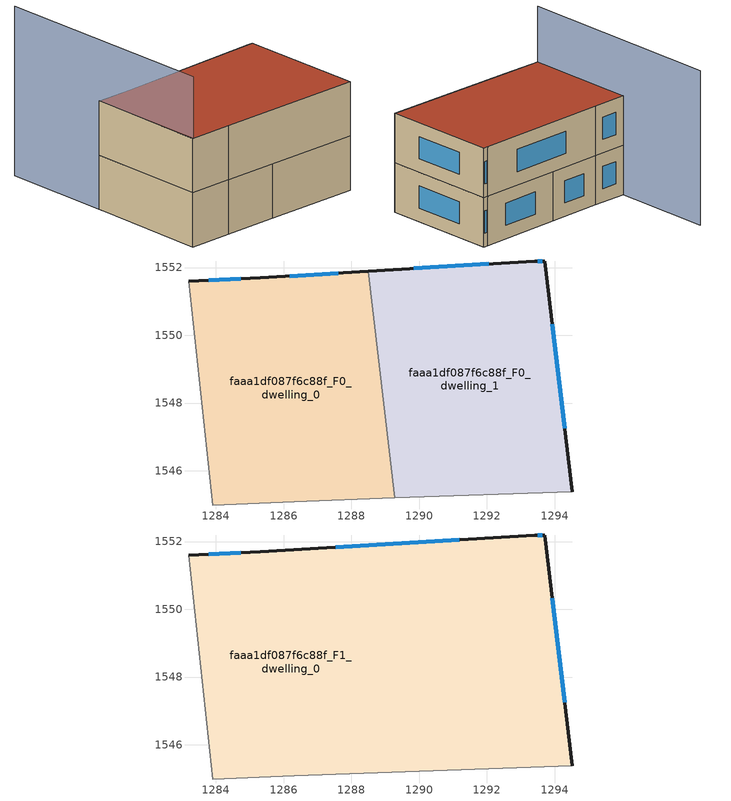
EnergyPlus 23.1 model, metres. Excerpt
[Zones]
faaa1df087f6c88f_F0_dwelling_0
 floor ground (EU_floor_Construction): 1288.49,1551.89 1289.27,1545.2 1286.31,1545.09 1283.91,1544.99 1283.21,1551.6 1285.31,1551.7 z0
 wall outside (EU_wall_Construction): 1288.49,1551.89 1285.31,1551.7 1283.21,1551.6 z0:3
 wall adiabatic (EU_wall_Construction): 1283.21,1551.6 1283.91,1544.99 1286.31,1545.09 1289.27,1545.2 z0:3
 wall to faaa1df087f6c88f_F0_dwelling_1 (EU_wall_Construction): 1289.27,1545.2 1288.49,1551.89 z0:3
 window (EU_Window_Construction): 1284.73,1551.67 1283.79,1551.62 / 1287.62,1551.84 1286.19,1551.75 z0.83:2.17
faaa1df087f6c88f_F0_dwelling_1
 floor ground (EU_floor_Construction): 1293.71,1552.19 1294.51,1545.39 1289.27,1545.2 1288.49,1551.89 1293.41,1552.19 z0
 wall outside (EU_wall_Construction): 1294.51,1545.39 1293.71,1552.19 1293.41,1552.19 1288.49,1551.89 z0:3
 wall adiabatic (EU_wall_Construction): 1289.27,1545.2 1294.51,1545.39 z0:3
 window (EU_Window_Construction): 1292.06,1552.11 1289.85,1551.98 / 1293.63,1552.19 1293.5,1552.19 / 1294.29,1547.26 1293.93,1550.32 z0.83:2.17
faaa1df087f6c88f_F1_dwelling_0
 floor to faaa1df087f6c88f_F0_dwelling_0 (EU_floor_Construction): 1288.49,1551.89 1289.27,1545.2 1286.31,1545.09 1283.91,1544.99 1283.21,1551.6 1285.31,1551.7 z3
 floor to faaa1df087f6c88f_F0_dwelling_1 (EU_floor_Construction): 1293.71,1552.19 1294.51,1545.39 1289.27,1545.2 1288.49,1551.89 1293.41,1552.19 z3
 wall outside (EU_wall_Construction): 1294.51,1545.39 1293.71,1552.19 1293.41,1552.19 1285.31,1551.7 1283.21,1551.6 z3:6
 wall adiabatic (EU_wall_Construction): 1283.21,1551.6 1283.91,1544.99 1286.31,1545.09 1294.51,1545.39 z3:6
 window (EU_Window_Construction): 1284.73,1551.67 1283.79,1551.62 / 1291.18,1552.06 1287.54,1551.83 / 1293.63,1552.19 1293.5,1552.19 / 1294.29,1547.26 1293.93,1550.32 z3.83:5.17
 roof outside (EU_roof_Construction): 1294.51,1545.39 1293.71,1552.19 1293.41,1552.19 1285.31,1551.7 1283.21,1551.6 1283.91,1544.99 1286.31,1545.09 z6
shading: 1282.54,1557.5 1283.95,1545 z0:9.4
[Building]
EU S2 Campaign: North Axis=0; Terrain=City; Solar Distribution=FullExterior
[Site:Location]
Lyon-Bron: Latitude=45.75; Longitude=5; Time Zone=1; Elevation=198
[SizingPeriod:WeatherFileDays]
AnnualSizingPeriod: Begin Month=1; Begin Day of Month=1; End Month=12; End Day of Month=31; Day of Week for Start Day=Monday; Use Weather File Daylight Saving Period=No; Use Weather File Rain and Snow Indicators=No
[MATERIAL]
EU_InternalMass_Material: Roughness=MediumRough; Thickness=0.1; Conductivity=1; Density=1800; Specific Heat=900; Thermal Absorptance=0.9; Solar Absorptance=0.7; Visible Absorptance=0.7
[MATERIAL:NOMASS] Roughness=MediumRough; Thermal Absorptance=0.9; Solar Absorptance=0.7; Visible Absorptance=0.7
Name | Thermal Resistance
EU_wall_NoMass | 0.87146
EU_roof_NoMass | 0.842276
EU_floor_NoMass | 0.496999
[WINDOWMATERIAL:SIMPLEGLAZINGSYSTEM]
EU_Window_SimpleGlazing: UFactor=2.2525; Solar Heat Gain Coefficient=0.76; Visible Transmittance=0.76
[CONSTRUCTION]
EU_wall_Construction: EU_wall_NoMass
EU_roof_Construction: EU_roof_NoMass
EU_floor_Construction: EU_floor_NoMass
EU_Window_Construction: EU_Window_SimpleGlazing
EU_InternalMass_Construction: EU_InternalMass_Material
[ZONE] Type=1; Multiplier=1; Ceiling Height=autocalculate; Floor Area=autocalculate; Part of Total Floor Area=Yes
Name | Volume
faaa1df087f6c88f_F0_dwelling_0 | 106.626
faaa1df087f6c88f_F1_dwelling_0 | 213.245
faaa1df087f6c88f_F0_dwelling_1 | 106.622
[INTERNALMASS] Construction=EU_InternalMass_Construction
Name | Zone or ZoneList | Surface Area
faaa1df087f6c88f_F0_dwelling_0_EU_InternalMass | faaa1df087f6c88f_F0_dwelling_0 | 35.542
faaa1df087f6c88f_F0_dwelling_1_EU_InternalMass | faaa1df087f6c88f_F0_dwelling_1 | 35.5403
faaa1df087f6c88f_F1_dwelling_0_EU_InternalMass | faaa1df087f6c88f_F1_dwelling_0 | 71.0823
[OTHEREQUIPMENT] Fuel Type=Electricity; Design Level Calculation Method=Watts/Area; Power per Zone Floor Area=1; Fraction Latent=0; Fraction Radiant=0; Fraction Lost=0; Carbon Dioxide Generation Rate=0; EndUse Subcategory=EU_Step8_InternalGains
Name | Zone or ZoneList or Space or SpaceList | Schedule
EU_Step8_InternalGain_faaa1df087f6c88f_F0_dwelling_0_f000 | faaa1df087f6c88f_F0_dwelling_0 | EU_Step8_GainSchedule_faaa1df087f6c88f_F0_dwelling_0_f000
EU_Step8_InternalGain_faaa1df087f6c88f_F0_dwelling_1_f000 | faaa1df087f6c88f_F0_dwelling_1 | EU_Step8_GainSchedule_faaa1df087f6c88f_F0_dwelling_1_f000
EU_Step8_InternalGain_faaa1df087f6c88f_F1_dwelling_0_f000 | faaa1df087f6c88f_F1_dwelling_0 | EU_Step8_GainSchedule_faaa1df087f6c88f_F1_dwelling_0_f000
[ZONEVENTILATION:DESIGNFLOWRATE] Schedule=EU_AlwaysOn; Design Flow Rate Calculation Method=AirChanges/Hour; Air Changes per Hour=0.425; Ventilation Type=Natural; Fan Pressure Rise=0; Fan Total Efficiency=1; Constant Term Coefficient=1; Temperature Term Coefficient=0; Velocity Term Coefficient=0; Velocity Squared Term Coefficient=0; Minimum Indoor Temperature=-100; Maximum Indoor Temperature=100; Delta Temperature=-100; Minimum Outdoor Temperature=-100; Maximum Outdoor Temperature=100; Maximum Wind Speed=40
Name | Zone or ZoneList or Space or SpaceList
EU_ConstantAir_faaa1df087f6c88f_F0_dwelling_0 | faaa1df087f6c88f_F0_dwelling_0
EU_ConstantAir_faaa1df087f6c88f_F0_dwelling_1 | faaa1df087f6c88f_F0_dwelling_1
EU_ConstantAir_faaa1df087f6c88f_F1_dwelling_0 | faaa1df087f6c88f_F1_dwelling_0
[HVACTEMPLATE:THERMOSTAT] Constant Heating Setpoint=20; Constant Cooling Setpoint=50
EU_HeatOnly_faaa1df087f6c88f_F0_dwelling_0; EU_HeatOnly_faaa1df087f6c88f_F0_dwelling_1; EU_HeatOnly_faaa1df087f6c88f_F1_dwelling_0
[HVACTEMPLATE:ZONE:IDEALLOADSAIRSYSTEM] System Availability Schedule=EU_AlwaysOn; Maximum Heating Supply Air Temperature=50; Minimum Cooling Supply Air Temperature=13; Maximum Heating Supply Air Humidity Ratio=0.0156; Minimum Cooling Supply Air Humidity Ratio=0.0077; Heating Limit=NoLimit; Cooling Limit=NoLimit; Heating Availability Schedule=EU_AlwaysOn; Cooling Availability Schedule=EU_CoolingOff; Dehumidification Control Type=ConstantSensibleHeatRatio; Cooling Sensible Heat Ratio=0.7; Dehumidification Setpoint=60; Humidification Control Type=None; Humidification Setpoint=30; Outdoor Air Method=None; Outdoor Air Flow Rate per Person=0.00944; Outdoor Air Flow Rate per Zone Floor Area=0; Outdoor Air Flow Rate per Zone=0; Demand Controlled Ventilation Type=None; Outdoor Air Economizer Type=NoEconomizer; Heat Recovery Type=None; Sensible Heat Recovery Effectiveness=0.7; Latent Heat Recovery Effectiveness=0.65
Name | Template Thermostat
faaa1df087f6c88f_F0_dwelling_0 | EU_HeatOnly_faaa1df087f6c88f_F0_dwelling_0
faaa1df087f6c88f_F0_dwelling_1 | EU_HeatOnly_faaa1df087f6c88f_F0_dwelling_1
faaa1df087f6c88f_F1_dwelling_0 | EU_HeatOnly_faaa1df087f6c88f_F1_dwelling_0
[SIZING:ZONE] Zone Cooling Design Supply Air Temperature Input Method=SupplyAirTemperature; Zone Cooling Design Supply Air Temperature=13; Zone Heating Design Supply Air Temperature Input Method=SupplyAirTemperature; Zone Heating Design Supply Air Temperature=50; Zone Cooling Design Supply Air Humidity Ratio=0.008; Zone Heating Design Supply Air Humidity Ratio=0.008; Cooling Design Air Flow Method=DesignDay; Cooling Design Air Flow Rate=0; Cooling Minimum Air Flow per Zone Floor Area=0.000762; Cooling Minimum Air Flow=0; Cooling Minimum Air Flow Fraction=0.2; Heating Design Air Flow Method=DesignDay; Heating Design Air Flow Rate=0; Heating Maximum Air Flow per Zone Floor Area=0.002032; Heating Maximum Air Flow=0.141576; Heating Maximum Air Flow Fraction=0.3; Account for Dedicated Outdoor Air System=No; Dedicated Outdoor Air System Control Strategy=NeutralSupplyAir; Dedicated Outdoor Air Low Setpoint Temperature for Design=autosize; Dedicated Outdoor Air High Setpoint Temperature for Design=autosize; Zone Load Sizing Method=Sensible Load Only No Latent Load; Zone Latent Cooling Design Supply Air Humidity Ratio Input Method=HumidityRatioDifference; Zone Cooling Design Supply Air Humidity Ratio Difference=0.005; Zone Latent Heating Design Supply Air Humidity Ratio Input Method=HumidityRatioDifference; Zone Humidification Design Supply Air Humidity Ratio Difference=0.005
faaa1df087f6c88f_F0_dwelling_0; faaa1df087f6c88f_F0_dwelling_1; faaa1df087f6c88f_F1_dwelling_0
[SCHEDULE:CONSTANT]
Name | Hourly Value
EU_AlwaysOn | 1
EU_CoolingOff | 0
[SCHEDULE:FILE] Column Number=1; Rows to Skip at Top=0; Number of Hours of Data=8760; Column Separator=Comma; Interpolate to Timestep=No; Minutes per Item=60; Adjust Schedule for Daylight Savings=Yes
Name | File
EU_Step8_GainSchedule_faaa1df087f6c88f_F0_dwelling_0_f000 | ../../schedules/faaa1df087f6c88f/faaa1df087f6c88f_F0_dwelling_0_f000_gain.csv
EU_Step8_GainSchedule_faaa1df087f6c88f_F0_dwelling_1_f000 | ../../schedules/faaa1df087f6c88f/faaa1df087f6c88f_F0_dwelling_1_f000_gain.csv
EU_Step8_GainSchedule_faaa1df087f6c88f_F1_dwelling_0_f000 | ../../schedules/faaa1df087f6c88f/faaa1df087f6c88f_F1_dwelling_0_f000_gain.csv
